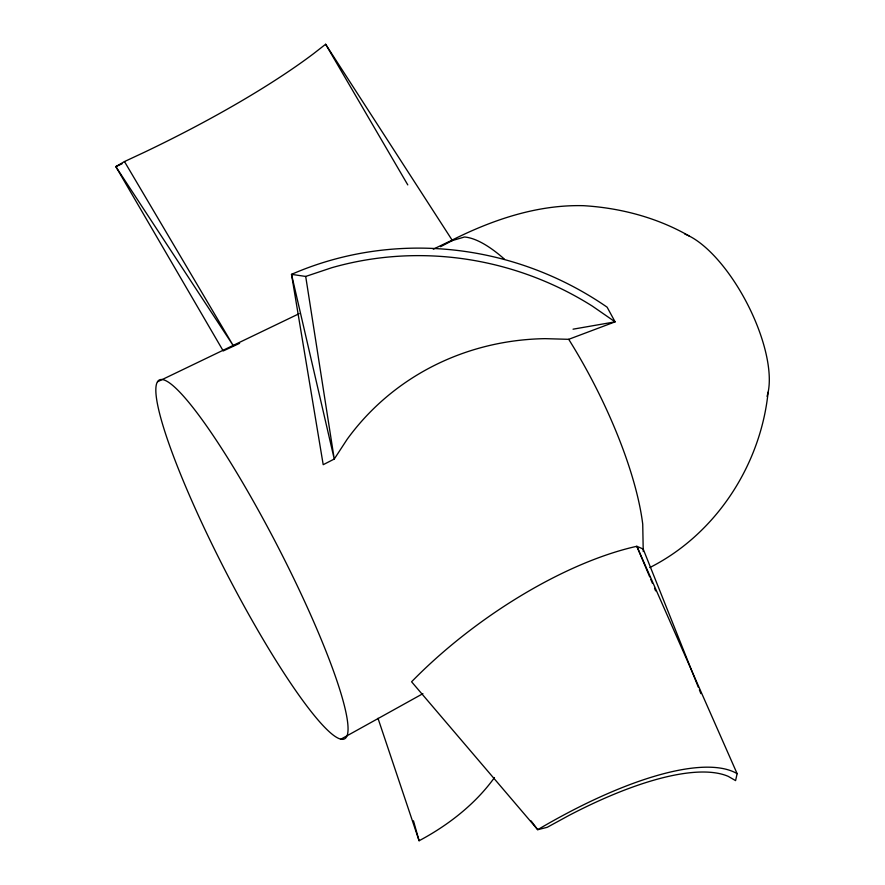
<?xml version="1.0" encoding="UTF-8"?>
<svg xmlns="http://www.w3.org/2000/svg" width="885" height="885" viewBox="0 0 885 885"><rect width="100%" height="100%" fill="white"/><g stroke="black" fill="none" stroke-linecap="round" stroke-linejoin="round"><path stroke-width="1.33" d="M768.125 392.166C760.658 465.145 715.788 534.263 649.8 567.562M649.712 576.854L636.835 546.288L737.128 773.667L735.579 780.614L728.289 776.388A254.382 81.52 -35.1 0 0 569.21 815.306L547.14 827.342L537.704 829.688L411.58 681.782A233.109 94.164 -35.9 0 1 636.835 546.288L643.196 549.054L698.32 687.225M440.531 246.694L452.401 240.543L325.636 44.25L313.544 53.686A267.292 51.109 -25.5 0 1 144.355 152.275L124.475 161.568L115.824 166.612L223.23 350.947L239.603 343.336M340.913 739.174A201.902 28.884 62.7 0 0 239.547 477.391A201.902 28.884 62.7 0 0 175.717 462.047A201.902 28.884 62.7 0 0 340.913 739.174L422.897 693.663M157.641 381.745L299.185 313.666M433.285 249.183L449.425 241.417L464.514 236.992A192.31 58.664 62.6 0 1 504.45 259.172M450.631 240.831C491.684 220.066 536.974 204.479 583.503 205.685C620.175 207.875 657.057 217.544 689.006 235.919M568.712 339.32L615.097 321.852L607.121 307.183A317.284 301.785 22.6 0 0 291.508 274.361L323.202 464.691L334.253 459.049L347.152 439.292A268.122 252.734 36.3 0 1 545.149 338.656L568.712 339.32A192.31 58.664 62.6 0 1 642.731 524.163L643.24 551.51M305.701 276.441L334.253 459.049L291.508 274.361L305.701 276.441L331.742 267.724A311.62 296.287 22.5 0 1 592.43 306.166L615.097 321.852L573.049 329.187M531.088 820.893L537.704 829.688A259.36 82.792 -35 0 1 737.128 773.667M124.475 161.568L233.485 346.013L115.824 166.612A272.149 51.264 -25.6 0 0 122.053 163.791M325.636 44.25L407.786 184.899M650.785 579.398L652.4 583.215M654.546 588.315L655.619 590.859M699.349 689.78L700.876 693.619M377.995 718.288L419.092 840.75A209.822 140.084 -12.2 0 0 494.461 777.572M413.461 820.793L419.092 840.75M684.846 234.082A98.777 39.681 62.6 0 1 748.079 305.325A98.777 39.681 62.6 0 1 767.029 396.347"/></g></svg>
